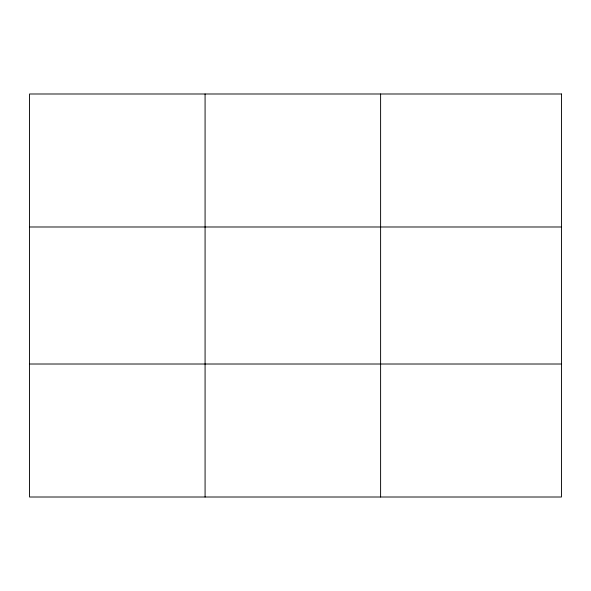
<?xml version="1.0" encoding="UTF-8"?>
<svg xmlns="http://www.w3.org/2000/svg" width="591" height="591" viewBox="0 0 591 591"><rect width="100%" height="100%" fill="white"/><g stroke="black" fill="none" stroke-linecap="round" stroke-linejoin="round"><path stroke-width="0.89" d="M205.077 93.991L205.077 497.009M380.604 93.991L380.604 497.009M29.55 226.988L561.45 226.988M29.55 364.012L561.45 364.012M561.45 93.991L561.45 497.009L29.55 497.009L29.55 93.991L561.45 93.991"/></g></svg>
